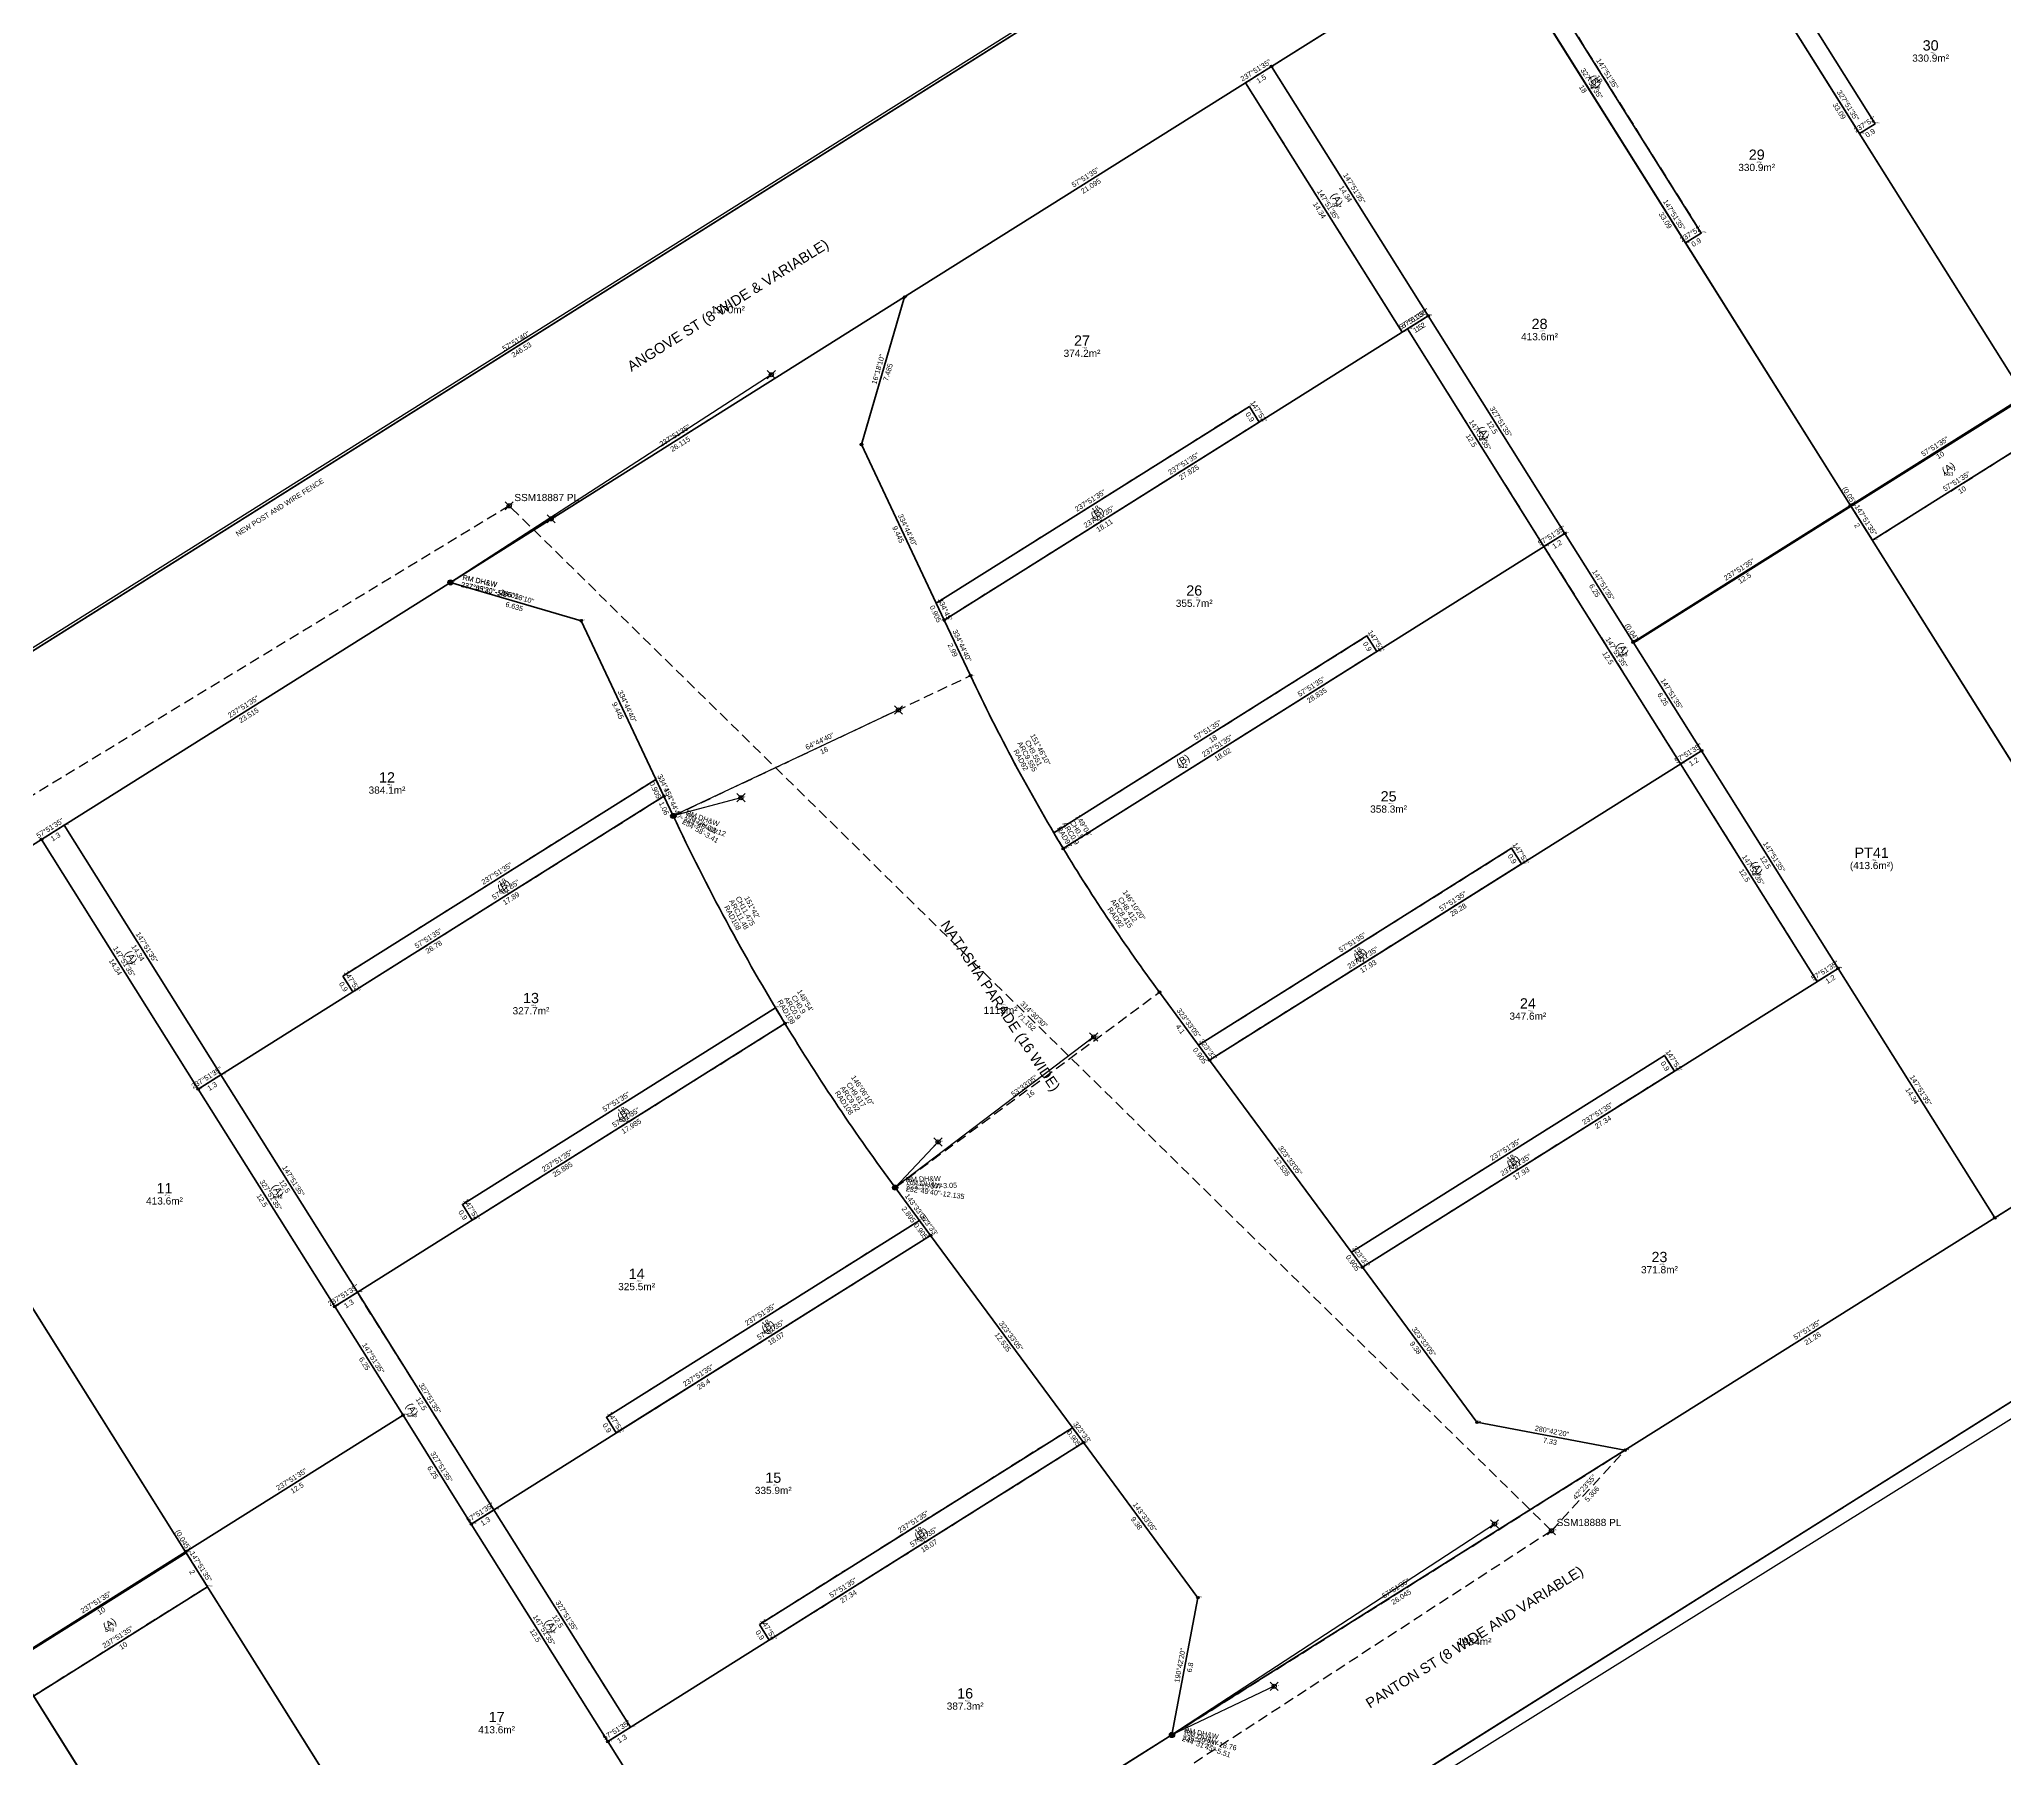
# Model space of a CAD drawing. Extents: x 304674 to 305870, y 6270446 to 6271401.
# Drawn here: x 304976.1 to 305071.8, y 6270882.9 to 6270966.6 of the extents above; entities that cross this region are included whole.
import ezdxf
from ezdxf.enums import TextEntityAlignment as Align

# ---------------------------------------------------------------- set-up
doc = ezdxf.new("R2010")
doc.units = 0
doc.header["$MEASUREMENT"] = 0
doc.header["$PDMODE"] = 35
doc.header["$PDSIZE"] = 0.2
doc.linetypes.add('EASEMENT', pattern=[1.5, 1, -0.5])
doc.linetypes.add('PM_CONNECTION', pattern=[1.5, 1, -0.5])
for name, color, linetype, lineweight in [('Adjoining Boundary', 7, 'Continuous', 25), ('Boundary', 5, 'Continuous', 50), ('Connection', 4, 'EASEMENT', 25), ('Drafting', 7, 'Continuous', 25), ('Easement', 8, 'EASEMENT', 25), ('Occupation Fences', 8, 'FENCE', 25), ('Occupation Walls', 7, 'WALL', 25), ('PM Connection', 193, 'PM_CONNECTION', 25), ('Road', 1, 'Continuous', 50), ('Road Extent', 1, 'EASEMENT', 25)]:
    doc.layers.add(name, color=color, linetype=linetype, lineweight=lineweight)
doc.layers.add('CG Points', color=7, linetype='Continuous', lineweight=25, plot=False)
doc.layers.add('Lot Definitions', color=3, linetype='Continuous', lineweight=70, plot=False)
for name, color, linetype, plot in [('Monument', 6, 'Continuous', False), ('Occupations', 3, 'Continuous', False), ('PM', 7, 'Continuous', False), ('RM Connection', 2, 'Continuous', False)]:
    doc.layers.add(name, color=color, linetype=linetype, plot=plot)
doc.styles.get("Standard").update_dxf_attribs({"font": 'arial.ttf'})
doc.linetypes.add('FENCE', pattern='A,1,-0.25,["/",Standard,S=0.35,R=0,X=-0.15,Y=-0.15],-0.25,1', length=2.5)
doc.linetypes.add('WALL', pattern='A,0.75,["\\\\",Standard,S=0.35,R=180,X=0,Y=0],0.25', length=1)

# ---------------------------------------------------------------- blocks, each defined once
blk = doc.blocks.new('RM')
at = {"true_color": 0xffffff}
h = blk.add_hatch(color=7, dxfattribs=at)
h.dxf.hatch_style = 1
h.paths.add_polyline_path([(-0.5, 0, 1), (0.5, 0, 1)])
for radius in [0.5, 0.25]:
    blk.add_circle((0, 0), radius)
blk = doc.blocks.new('POP')
at = {"true_color": 0xffffff}
h = blk.add_hatch(color=7, dxfattribs=at)
h.dxf.hatch_style = 1
h.paths.add_polyline_path([(-0.25, 0, 1), (0.25, 0, 1)])
blk.add_circle((0, 0), 0.25)
blk = doc.blocks.new('PM')
h = blk.add_hatch(color=256)
h.dxf.hatch_style = 1
h.paths.add_polyline_path([(0.03, 0.03), (-0.03, 0.03), (-0.03, -0.03), (0.03, -0.03)])
h.paths.add_polyline_path([(0.02, 0, -1), (-0.02, 0, -1)], flags=16)
at = {"true_color": 0xffffff}
h = blk.add_hatch(color=7, dxfattribs=at)
h.dxf.hatch_style = 1
h.paths.add_polyline_path([(-0.02, 0.01, 1), (0.02, -0.01, 1)])
for p, q in [((-0.03, 0.03), (0.03, 0.03)), ((-0.03, 0.03), (-0.03, -0.03)), ((0.03, 0.03), (0.03, -0.03)), ((-0.03, -0.03), (0.03, -0.03))]:
    blk.add_line(p, q)
blk.add_circle((0, 0), 0.0197)

msp = doc.modelspace()

# ---------------------------------------------------------------- linework, layer by layer
at = {"layer": 'Adjoining Boundary', "ltscale": 0.5}
for points in [[(304895.034, 6270886.139), (304851.317, 6270955.723), (305060.072, 6271086.88), (305103.785, 6271017.289)], [(304982.47, 6270746.971), (304938.753, 6270816.553), (305147.495, 6270947.7), (305191.207, 6270878.109)]]:
    msp.add_lwpolyline(points, close=True, dxfattribs=at)
at = {"layer": 'Boundary', "ltscale": 0.5}
for p, q in [((305072.717, 6270949.246), (305055.113, 6270977.265)), ((305046.646, 6270971.945), (305064.25, 6270943.926)), ((305056.222, 6270956.704), (305046.646, 6270971.945)), ((305036.062, 6270965.295), (305043.69, 6270953.153)), ((305043.69, 6270953.153), (305020.128, 6270938.349)), ((305050.34, 6270942.569), (305043.69, 6270953.153)), ((305064.25, 6270943.926), (305072.717, 6270949.246)), ((305064.25, 6270943.926), (305053.665, 6270937.276)), ((305081.853, 6270915.907), (305064.25, 6270943.926)), ((305025.922, 6270927.228), (305050.34, 6270942.569)), ((305050.34, 6270942.569), (305053.665, 6270937.276)), ((305053.665, 6270937.276), (305056.99, 6270931.984)), ((305033.043, 6270916.939), (305056.99, 6270931.984)), ((305056.99, 6270931.984), (305063.64, 6270921.4)), ((304983.804, 6270915.528), (305006.481, 6270929.775)), ((304976.175, 6270927.67), (304983.804, 6270915.528)), ((304965.59, 6270921.02), (304983.194, 6270893.001)), ((305063.64, 6270921.4), (305040.49, 6270906.856)), ((305063.64, 6270921.4), (305071.269, 6270909.257)), ((305012.373, 6270918.715), (304990.453, 6270904.943)), ((304990.453, 6270904.943), (304983.804, 6270915.528)), ((305019.457, 6270908.403), (304997.103, 6270894.359)), ((304990.453, 6270904.943), (304993.778, 6270899.651)), ((304993.778, 6270899.651), (304983.194, 6270893.001)), ((304997.103, 6270894.359), (304993.778, 6270899.651)), ((305003.753, 6270883.775), (305026.904, 6270898.32)), ((304997.103, 6270894.359), (305003.753, 6270883.775)), ((304983.194, 6270893.001), (304974.726, 6270887.681)), ((305000.798, 6270864.982), (304983.194, 6270893.001)), ((304974.726, 6270887.681), (304992.33, 6270859.662)), ((305011.382, 6270871.632), (305003.753, 6270883.775))]:
    msp.add_line(p, q, dxfattribs=at)
at = {"layer": 'Connection', "ltscale": 0.5}
for p, q in [((305006.933, 6270928.817), (305021.404, 6270935.644)), ((305017.736, 6270910.733), (305030.606, 6270920.238))]:
    msp.add_line(p, q, dxfattribs=at)
at = {"layer": 'Easement', "ltscale": 0.5}
for p, q in [((305064.689, 6270962.024), (305055.113, 6270977.265)), ((305065.451, 6270962.502), (305055.876, 6270977.744)), ((305047.408, 6270972.424), (305056.984, 6270957.183)), ((305036.062, 6270965.295), (305034.791, 6270964.497)), ((305034.791, 6270964.497), (305042.42, 6270952.355)), ((305065.451, 6270962.502), (305064.689, 6270962.024)), ((305056.984, 6270957.183), (305056.222, 6270956.704)), ((305042.42, 6270952.355), (305043.69, 6270953.153)), ((305042.674, 6270952.515), (305043.69, 6270953.153)), ((305042.674, 6270952.515), (305049.324, 6270941.93)), ((305034.982, 6270948.745), (305019.741, 6270939.169)), ((305034.982, 6270948.745), (305035.461, 6270947.983)), ((305035.461, 6270947.983), (305020.128, 6270938.349)), ((305039.962, 6270880.14), (305147.495, 6270947.7)), ((305065.314, 6270942.233), (305073.781, 6270947.553)), ((305064.25, 6270943.926), (305065.314, 6270942.233)), ((305049.324, 6270941.93), (305050.34, 6270942.569)), ((305049.324, 6270941.93), (305055.974, 6270931.346)), ((305020.128, 6270938.349), (305019.741, 6270939.169)), ((305025.46, 6270928), (305040.701, 6270937.576)), ((305040.701, 6270937.576), (305041.18, 6270936.814)), ((305041.18, 6270936.814), (305025.922, 6270927.228)), ((305055.974, 6270931.346), (305056.99, 6270931.984)), ((305055.974, 6270931.346), (305062.624, 6270920.761)), ((305006.094, 6270930.595), (304990.853, 6270921.02)), ((305006.481, 6270929.775), (305006.094, 6270930.595)), ((304991.332, 6270920.257), (305006.481, 6270929.775)), ((304976.175, 6270927.67), (304977.276, 6270928.362)), ((304977.276, 6270928.362), (304984.904, 6270916.219)), ((305032.507, 6270917.665), (305047.748, 6270927.241)), ((305048.227, 6270926.479), (305033.043, 6270916.939)), ((305047.748, 6270927.241), (305048.227, 6270926.479)), ((304990.853, 6270921.02), (304991.332, 6270920.257)), ((305062.624, 6270920.761), (305063.64, 6270921.4)), ((304996.666, 6270909.91), (305011.908, 6270919.485)), ((304997.145, 6270909.148), (305012.373, 6270918.715)), ((305033.043, 6270916.939), (305032.507, 6270917.665)), ((305055.196, 6270917.157), (305039.954, 6270907.582)), ((305055.196, 6270917.157), (305055.674, 6270916.395)), ((304984.904, 6270916.219), (304983.804, 6270915.528)), ((304984.904, 6270916.219), (304991.554, 6270905.635)), ((305055.674, 6270916.395), (305040.49, 6270906.856)), ((304996.666, 6270909.91), (304997.145, 6270909.148)), ((305018.92, 6270909.129), (305003.679, 6270899.553)), ((305019.457, 6270908.403), (305018.92, 6270909.129)), ((305004.158, 6270898.791), (305019.457, 6270908.403)), ((305040.49, 6270906.856), (305039.954, 6270907.582)), ((304991.554, 6270905.635), (304990.453, 6270904.943)), ((304998.204, 6270895.051), (304991.554, 6270905.635)), ((305003.679, 6270899.553), (305004.158, 6270898.791)), ((305026.368, 6270899.046), (305011.126, 6270889.47)), ((305026.904, 6270898.32), (305026.368, 6270899.046)), ((305011.605, 6270888.708), (305026.904, 6270898.32)), ((304997.103, 6270894.359), (304998.204, 6270895.051)), ((305004.854, 6270884.466), (304998.204, 6270895.051)), ((304983.194, 6270893.001), (304984.258, 6270891.308)), ((304984.258, 6270891.308), (304975.79, 6270885.988)), ((305011.126, 6270889.47), (305011.605, 6270888.708)), ((305003.753, 6270883.775), (305004.854, 6270884.466))]:
    msp.add_line(p, q, dxfattribs=at)
for radius, start, end in [(92, 210.64626, 211.20689), (108, 210.86758, 211.34513)]:
    msp.add_arc((305104.61, 6270974.895), radius, start, end, dxfattribs=at)
at = {"layer": 'Lot Definitions', "ltscale": 0.5}
for points in [[(305097.282, 6271004.134, -0.021152), (305090.441, 6270999.461), (305088.983, 6270998.545), (305080.516, 6270993.225), (305072.048, 6270987.905), (305063.581, 6270982.585), (305055.113, 6270977.265), (305046.646, 6270971.945), (305036.062, 6270965.295), (305018.199, 6270954.073), (304996.085, 6270940.179), (304976.175, 6270927.67), (304965.59, 6270921.02), (304957.123, 6270915.7), (304948.655, 6270910.38), (304940.188, 6270905.06), (304931.72, 6270899.741), (304921.136, 6270893.091), (304903.524, 6270882.025), (304901.95, 6270875.132), (304895.034, 6270886.139), (305103.785, 6271017.289), (305106.975, 6271012.209), (305105.483, 6271010.858, -0.024563)], [(305147.495, 6270947.7), (304938.753, 6270816.553), (304931.837, 6270827.561), (304938.731, 6270825.987), (304956.343, 6270837.053), (304966.928, 6270843.703), (304975.395, 6270849.023), (304983.863, 6270854.342), (304992.33, 6270859.662), (305000.798, 6270864.982), (305011.382, 6270871.632), (305031.214, 6270884.092), (305053.268, 6270897.948), (305071.269, 6270909.257), (305081.853, 6270915.907), (305090.321, 6270921.227), (305098.788, 6270926.547), (305107.256, 6270931.867), (305115.723, 6270937.187), (305124.191, 6270942.507), (305132.658, 6270947.827), (305138.093, 6270951.241, -0.014078), (305143.331, 6270954.33)], [(305020.128, 6270938.349), (305043.69, 6270953.153), (305050.34, 6270942.569), (305025.922, 6270927.228, -0.025975), (305021.404, 6270935.644)], [(304997.145, 6270909.148), (304996.666, 6270909.91), (305011.908, 6270919.485, 0.002084), (305012.373, 6270918.715)]]:
    msp.add_lwpolyline(points, format="xyb", close=True, dxfattribs=at)
for points in [[(305072.717, 6270949.246), (305055.113, 6270977.265), (305063.581, 6270982.585), (305081.185, 6270954.566)], [(305064.25, 6270943.926), (305046.646, 6270971.945), (305055.113, 6270977.265), (305072.717, 6270949.246)], [(305065.451, 6270962.502), (305064.689, 6270962.024), (305055.113, 6270977.265), (305055.876, 6270977.744)], [(305050.34, 6270942.569), (305043.69, 6270953.153), (305036.062, 6270965.295), (305046.646, 6270971.945), (305064.25, 6270943.926), (305053.665, 6270937.276)], [(305043.69, 6270953.153), (305020.128, 6270938.349), (305016.098, 6270946.891), (305018.199, 6270954.073), (305036.062, 6270965.295)], [(305034.791, 6270964.497), (305036.062, 6270965.295), (305043.69, 6270953.153), (305042.42, 6270952.355)], [(305042.674, 6270952.515), (305043.69, 6270953.153), (305050.34, 6270942.569), (305049.324, 6270941.93)], [(305034.982, 6270948.745), (305035.461, 6270947.983), (305020.128, 6270938.349), (305019.741, 6270939.169)], [(305072.717, 6270949.246), (305073.781, 6270947.553), (305065.314, 6270942.233), (305064.25, 6270943.926)], [(305081.853, 6270915.907), (305064.25, 6270943.926), (305072.717, 6270949.246), (305090.321, 6270921.227)], [(305039.962, 6270880.14), (305147.495, 6270947.7), (305163.986, 6270921.451), (305056.453, 6270853.891)], [(305039.962, 6270880.14), (305147.495, 6270947.7), (305163.986, 6270921.451), (305056.453, 6270853.891)], [(305063.64, 6270921.4), (305056.99, 6270931.984), (305053.665, 6270937.276), (305064.25, 6270943.926), (305081.853, 6270915.907), (305071.269, 6270909.257)], [(305049.324, 6270941.93), (305050.34, 6270942.569), (305053.665, 6270937.276), (305056.99, 6270931.984), (305055.974, 6270931.346)], [(305006.481, 6270929.775), (304983.804, 6270915.528), (304976.175, 6270927.67), (304996.085, 6270940.179), (305002.452, 6270938.317)], [(305063.64, 6270921.4), (305040.49, 6270906.856), (305033.043, 6270916.939), (305056.99, 6270931.984)], [(305055.974, 6270931.346), (305056.99, 6270931.984), (305063.64, 6270921.4), (305062.624, 6270920.761)], [(304990.853, 6270921.02), (305006.094, 6270930.595), (305006.481, 6270929.775), (304991.332, 6270920.257)], [(304984.904, 6270916.219), (304983.804, 6270915.528), (304976.175, 6270927.67), (304977.276, 6270928.362)], [(304983.194, 6270893.001), (304965.59, 6270921.02), (304976.175, 6270927.67), (304983.804, 6270915.528), (304990.453, 6270904.943), (304993.778, 6270899.651)], [(305033.043, 6270916.939), (305032.507, 6270917.665), (305047.748, 6270927.241), (305048.227, 6270926.479)], [(304965.59, 6270921.02), (304983.194, 6270893.001), (304974.726, 6270887.681), (304957.123, 6270915.7)], [(305071.269, 6270909.257), (305053.268, 6270897.948), (305046.063, 6270899.31), (305040.49, 6270906.856), (305063.64, 6270921.4)], [(305055.196, 6270917.157), (305055.674, 6270916.395), (305040.49, 6270906.856), (305039.954, 6270907.582)], [(304991.554, 6270905.635), (304990.453, 6270904.943), (304983.804, 6270915.528), (304984.904, 6270916.219)], [(305018.92, 6270909.129), (305019.457, 6270908.403), (305004.158, 6270898.791), (305003.679, 6270899.553)], [(304997.103, 6270894.359), (305019.457, 6270908.403), (305026.904, 6270898.32), (305003.753, 6270883.775)], [(304993.778, 6270899.651), (304990.453, 6270904.943), (304991.554, 6270905.635), (304998.204, 6270895.051), (304997.103, 6270894.359)], [(305000.798, 6270864.982), (304983.194, 6270893.001), (304993.778, 6270899.651), (304997.103, 6270894.359), (305003.753, 6270883.775), (305011.382, 6270871.632)], [(305011.126, 6270889.47), (305026.368, 6270899.046), (305026.904, 6270898.32), (305011.605, 6270888.708)], [(305003.753, 6270883.775), (305026.904, 6270898.32), (305032.477, 6270890.774), (305031.214, 6270884.092), (305011.382, 6270871.632)], [(304997.103, 6270894.359), (304998.204, 6270895.051), (305004.854, 6270884.466), (305003.753, 6270883.775)], [(304983.194, 6270893.001), (304984.258, 6270891.308), (304975.79, 6270885.988), (304974.726, 6270887.681)], [(304983.194, 6270893.001), (305000.798, 6270864.982), (304992.33, 6270859.662), (304974.726, 6270887.681)], [(304974.726, 6270887.681), (304992.33, 6270859.662), (304983.863, 6270854.342), (304966.259, 6270882.361)]]:
    msp.add_lwpolyline(points, close=True, dxfattribs=at)
msp.add_lwpolyline([(305046.646, 6270971.945), (305047.408, 6270972.424), (305056.984, 6270957.183), (305056.222, 6270956.704)], dxfattribs=at)
for points in [[(305012.373, 6270918.715, -0.026578), (305006.933, 6270928.817), (305006.481, 6270929.775), (305002.452, 6270938.317), (304996.085, 6270940.179), (305018.199, 6270954.073), (305016.098, 6270946.891), (305020.128, 6270938.349), (305021.404, 6270935.644, 0.025975), (305025.922, 6270927.228, 0.022875), (305030.606, 6270920.238), (305033.043, 6270916.939), (305040.49, 6270906.856), (305046.063, 6270899.31), (305053.268, 6270897.948), (305031.214, 6270884.092), (305032.477, 6270890.774), (305026.904, 6270898.32), (305019.457, 6270908.403), (305017.736, 6270910.733, -0.022272), (305012.373, 6270918.715)], [(305030.606, 6270920.238, -0.022875), (305025.922, 6270927.228), (305050.34, 6270942.569), (305053.665, 6270937.276), (305056.99, 6270931.984), (305033.043, 6270916.939), (305030.606, 6270920.238)], [(305025.922, 6270927.228, -0.002446), (305025.46, 6270928), (305040.701, 6270937.576), (305041.18, 6270936.814), (305025.922, 6270927.228)], [(305012.373, 6270918.715), (304990.453, 6270904.943), (304983.804, 6270915.528), (305006.481, 6270929.775), (305006.933, 6270928.817, 0.026578), (305012.373, 6270918.715)], [(305017.736, 6270910.733), (305019.457, 6270908.403), (304997.103, 6270894.359), (304993.778, 6270899.651), (304990.453, 6270904.943), (305012.373, 6270918.715, 0.022272), (305017.736, 6270910.733)]]:
    msp.add_lwpolyline(points, format="xyb", dxfattribs=at)
at = {"layer": 'Monument', "ltscale": 0.5}
for p in [(305011.704, 6270950.287), (305000.989, 6270943.276), (305017.898, 6270933.977), (305010.228, 6270929.702), (305027.405, 6270918.064), (305019.826, 6270912.954), (305046.914, 6270894.357), (305036.188, 6270886.462)]:
    msp.add_point(p, dxfattribs=at)
at = {"layer": 'Occupation Fences', "ltscale": 0.5}
for points in [[(304894.949, 6270886.275), (305079.942, 6271002.463), (305086.42, 6271007.494)], [(305148.792, 6270928.94), (305124.631, 6270932.214), (304938.811, 6270816.46)]]:
    msp.add_lwpolyline(points, dxfattribs=at)
at = {"layer": 'Occupation Walls', "ltscale": 0.5}
for points in [[(305053.686, 6270937.243), (305064.276, 6270943.884), (305072.744, 6270949.204), (305081.206, 6270954.532), (305089.676, 6270959.848), (305098.143, 6270965.168), (305106.603, 6270970.5), (305125.643, 6270982.451), (305143.297, 6270954.309), (305143.402, 6270954.143)], [(304956.369, 6270837.069), (304948.757, 6270849.222), (304942.103, 6270859.803), (304938.804, 6270865.053), (304949.348, 6270871.683), (304957.813, 6270877.008), (304966.286, 6270882.319), (304974.756, 6270887.635), (304983.218, 6270892.963)]]:
    msp.add_lwpolyline(points, dxfattribs=at)
at = {"layer": 'Occupations', "ltscale": 0.5}
for p, q in [((305064.276, 6270943.884), (305064.25, 6270943.926)), ((305053.686, 6270937.243), (305053.665, 6270937.276)), ((304983.218, 6270892.963), (304983.194, 6270893.001))]:
    msp.add_line(p, q, dxfattribs=at)
at = {"layer": 'PM', "ltscale": 0.5}
for p in [(304998.948, 6270943.908), (305049.69, 6270894.03)]:
    msp.add_point(p, dxfattribs=at)
at = {"layer": 'PM Connection', "ltscale": 0.5}
for p, q in [((304998.948, 6270943.908), (304900.666, 6270884.261)), ((305049.69, 6270894.03), (304998.948, 6270943.908)), ((305049.69, 6270894.03), (305053.268, 6270897.948)), ((305049.69, 6270894.03), (304940.184, 6270822.918))]:
    msp.add_line(p, q, dxfattribs=at)
at = {"layer": 'RM Connection', "ltscale": 0.5}
for p, q in [((305011.704, 6270950.287), (304996.085, 6270940.179)), ((305000.989, 6270943.276), (304996.085, 6270940.179)), ((305017.898, 6270933.977), (305006.933, 6270928.817)), ((305010.228, 6270929.702), (305006.933, 6270928.817)), ((305027.405, 6270918.064), (305017.736, 6270910.733)), ((305019.826, 6270912.954), (305017.736, 6270910.733)), ((305046.914, 6270894.357), (305031.214, 6270884.092)), ((305036.188, 6270886.462), (305031.214, 6270884.092))]:
    msp.add_line(p, q, dxfattribs=at)
at = {"layer": 'Road', "ltscale": 0.5}
for p, q in [((304895.034, 6270886.139), (305103.785, 6271017.289)), ((305036.062, 6270965.295), (305046.646, 6270971.945)), ((305018.199, 6270954.073), (305036.062, 6270965.295)), ((305016.098, 6270946.891), (305018.199, 6270954.073)), ((305147.495, 6270947.7), (304938.753, 6270816.553)), ((305020.128, 6270938.349), (305016.098, 6270946.891)), ((304996.085, 6270940.179), (304976.175, 6270927.67)), ((305002.452, 6270938.317), (304996.085, 6270940.179)), ((305006.481, 6270929.775), (305002.452, 6270938.317)), ((305021.404, 6270935.644), (305020.128, 6270938.349)), ((305006.481, 6270929.775), (305006.933, 6270928.817)), ((304976.175, 6270927.67), (304965.59, 6270921.02)), ((305033.043, 6270916.939), (305030.606, 6270920.238)), ((305040.49, 6270906.856), (305033.043, 6270916.939)), ((305071.269, 6270909.257), (305081.853, 6270915.907)), ((305017.736, 6270910.733), (305019.457, 6270908.403)), ((305053.268, 6270897.948), (305071.269, 6270909.257)), ((305026.904, 6270898.32), (305019.457, 6270908.403)), ((305046.063, 6270899.31), (305040.49, 6270906.856)), ((305053.268, 6270897.948), (305046.063, 6270899.31)), ((305026.904, 6270898.32), (305032.477, 6270890.774)), ((305032.477, 6270890.774), (305031.214, 6270884.092)), ((305011.382, 6270871.632), (305031.214, 6270884.092))]:
    msp.add_line(p, q, dxfattribs=at)
for radius, start, end in [(92, 205.25527, 211.20689), (108, 205.25528, 211.34515), (92, 211.20689, 216.44861), (108, 211.34515, 216.44861)]:
    msp.add_arc((305104.61, 6270974.895), radius, start, end, dxfattribs=at)
at = {"layer": 'Road Extent', "ltscale": 0.5}
for p, q in [((305018.199, 6270954.073), (304996.085, 6270940.179)), ((305031.214, 6270884.092), (305053.268, 6270897.948))]:
    msp.add_line(p, q, dxfattribs=at)

# ---------------------------------------------------------------- block references
at = {"layer": 'Drafting', "ltscale": 0.5, "xscale": 0.25, "yscale": 0.25, "zscale": 0.25}
for name, p in [('POP', (305036.062, 6270965.295)), ('POP', (305018.199, 6270954.073)), ('POP', (305043.69, 6270953.153)), ('POP', (305016.098, 6270946.891)), ('PM', (304998.948, 6270943.908)), ('POP', (305064.25, 6270943.926)), ('POP', (305050.34, 6270942.569)), ('RM', (304996.085, 6270940.179)), ('RM', (304996.085, 6270940.179)), ('POP', (304996.085, 6270940.179)), ('POP', (305002.452, 6270938.317)), ('POP', (305020.128, 6270938.349)), ('POP', (305053.665, 6270937.276)), ('POP', (305021.404, 6270935.644)), ('POP', (305056.99, 6270931.984)), ('POP', (305006.481, 6270929.775)), ('RM', (305006.933, 6270928.817)), ('RM', (305006.933, 6270928.817)), ('POP', (305006.933, 6270928.817)), ('POP', (304976.175, 6270927.67)), ('POP', (305025.922, 6270927.228)), ('POP', (305063.64, 6270921.4)), ('POP', (305030.606, 6270920.238)), ('POP', (305012.373, 6270918.715)), ('POP', (305033.043, 6270916.939)), ('POP', (304983.804, 6270915.528)), ('RM', (305017.736, 6270910.733)), ('RM', (305017.736, 6270910.733)), ('POP', (305017.736, 6270910.733)), ('POP', (305071.269, 6270909.257)), ('POP', (305019.457, 6270908.403)), ('POP', (305040.49, 6270906.856)), ('POP', (304990.453, 6270904.943)), ('POP', (304993.778, 6270899.651)), ('POP', (305046.063, 6270899.31)), ('POP', (305026.904, 6270898.32)), ('POP', (305053.268, 6270897.948)), ('POP', (304997.103, 6270894.359)), ('PM', (305049.69, 6270894.03)), ('POP', (304983.194, 6270893.001)), ('POP', (305032.477, 6270890.774)), ('POP', (305003.753, 6270883.775)), ('RM', (305031.214, 6270884.092)), ('RM', (305031.214, 6270884.092)), ('POP', (305031.214, 6270884.092))]:
    msp.add_blockref(name, p, dxfattribs=at)

# ---------------------------------------------------------------- texts
at = {"layer": 'CG Points', "ltscale": 0.5}
for s, p in [('442sp', (305068.149, 6270965.916, 305068.149)), ('6bp', (305036.062, 6270965.295, 305036.062)), ('483sp', (305051.815, 6270964.564, 305051.815)), ('302bp', (305034.791, 6270964.497, 305034.791)), ('218bp', (305064.689, 6270962.024, 305064.689)), ('228bp', (305065.451, 6270962.502, 305065.451)), ('443sp', (305059.682, 6270960.596, 305059.682)), ('521sp', (305039.241, 6270958.825, 305039.241)), ('227bp', (305056.984, 6270957.183, 305056.984)), ('75bp', (305056.222, 6270956.704, 305056.222)), ('5bp', (305018.199, 6270954.073, 305018.199)), ('426sp', (305009.595, 6270953.672, 305009.595)), ('79bp', (305043.69, 6270953.153, 305043.69)), ('303bp', (305042.42, 6270952.355, 305042.42)), ('304bp', (305042.674, 6270952.515, 305042.674)), ('444sp', (305049.109, 6270952.361, 305049.109)), ('445sp', (305026.835, 6270951.552, 305026.835)), ('373rp', (305011.704, 6270950.287, 305011.704)), ('214bp', (305034.982, 6270948.745, 305034.982)), ('215bp', (305035.461, 6270947.983, 305035.461)), ('520sp', (305046.38, 6270947.462, 305046.38)), ('4bp', (305016.098, 6270946.891, 305016.098)), ('528sp', (305069.015, 6270945.74, 305069.015)), ('358ce', (304998.948, 6270943.908, 304998.948)), ('482sp', (305027.578, 6270943.561, 305027.578)), ('98bp', (305064.25, 6270943.926, 305064.25)), ('396sp', (305064.276, 6270943.884, 305064.276)), ('370rp', (305000.989, 6270943.276, 305000.989)), ('76bp', (305050.34, 6270942.569, 305050.34)), ('305bp', (305049.324, 6270941.93, 305049.324)), ('322bp', (305065.314, 6270942.233, 305065.314)), ('51bp', (304996.085, 6270940.179, 304996.085)), ('213bp', (305019.741, 6270939.169, 305019.741)), ('446sp', (305032.297, 6270939.388, 305032.297)), ('64bp', (305002.452, 6270938.317, 305002.452)), ('3bp', (305020.128, 6270938.349, 305020.128)), ('212bp', (305040.701, 6270937.576, 305040.701)), ('210bp', (305041.18, 6270936.814, 305041.18)), ('519sp', (305053.157, 6270936.957, 305053.157)), ('99bp', (305053.665, 6270937.276, 305053.665)), ('395sp', (305053.686, 6270937.243, 305053.686)), ('63bp', (305021.404, 6270935.644, 305021.404)), ('368rp', (305017.898, 6270933.977, 305017.898)), ('77bp', (305056.99, 6270931.984, 305056.99)), ('481sp', (305031.745, 6270931.523, 305031.745)), ('306bp', (305055.974, 6270931.346, 305055.974)), ('460sp', (304992.999, 6270930.294, 304992.999)), ('245bp', (305006.094, 6270930.595, 305006.094)), ('42bp', (305006.481, 6270929.775, 305006.481)), ('367rp', (305010.228, 6270929.702, 305010.228)), ('447sp', (305041.761, 6270929.372, 305041.761)), ('290bp', (304977.276, 6270928.362, 304977.276)), ('43bp', (305006.933, 6270928.817, 305006.933)), ('52bp', (304976.175, 6270927.67, 304976.175)), ('211bp', (305025.46, 6270928, 305025.46)), ('71bp', (305025.922, 6270927.228, 305025.922)), ('208bp', (305047.748, 6270927.241, 305047.748)), ('209bp', (305048.227, 6270926.479, 305048.227)), ('518sp', (305059.68, 6270926.293, 305059.68)), ('429sp', (305065.278, 6270926.625, 305065.278)), ('493sp', (304998.69, 6270925.412, 304998.69)), ('512sp', (304980.54, 6270921.945, 304980.54)), ('480sp', (305040.381, 6270922.081, 305040.381)), ('246bp', (304990.853, 6270921.02, 304990.853)), ('307bp', (305062.624, 6270920.761, 305062.624)), ('78bp', (305063.64, 6270921.4, 305063.64)), ('247bp', (304991.332, 6270920.257, 304991.332)), ('459sp', (305000.009, 6270919.556, 305000.009)), ('428sp', (305022.867, 6270919.58, 305022.867)), ('46bp', (305030.606, 6270920.238, 305030.606)), ('244bp', (305011.908, 6270919.485, 305011.908)), ('69bp', (305012.373, 6270918.715, 305012.373)), ('448sp', (305048.541, 6270919.295, 305048.541)), ('366rp', (305027.405, 6270918.064, 305027.405)), ('207bp', (305032.507, 6270917.665, 305032.507)), ('2bp', (305033.043, 6270916.939, 305033.043)), ('205bp', (305055.196, 6270917.157, 305055.196)), ('291bp', (304984.904, 6270916.219, 304984.904)), ('206bp', (305055.674, 6270916.395, 305055.674)), ('93bp', (304983.804, 6270915.528, 304983.804)), ('492sp', (305004.523, 6270914.314, 305004.523)), ('365rp', (305019.826, 6270912.954, 305019.826)), ('479sp', (305047.829, 6270911.997, 305047.829)), ('461sp', (304982.166, 6270910.302, 304982.166)), ('511sp', (304987.679, 6270910.581, 304987.679)), ('60bp', (305017.736, 6270910.733, 305017.736)), ('243bp', (304996.666, 6270909.91, 304996.666)), ('242bp', (304997.145, 6270909.148, 304997.145)), ('241bp', (305018.92, 6270909.129, 305018.92)), ('29bp', (305071.269, 6270909.257, 305071.269)), ('61bp', (305019.457, 6270908.403, 305019.457)), ('204bp', (305039.954, 6270907.582, 305039.954)), ('1bp', (305040.49, 6270906.856, 305040.49)), ('449sp', (305054.946, 6270906.954, 305054.946)), ('292bp', (304991.554, 6270905.635, 304991.554)), ('458sp', (305005.15, 6270906.134, 305005.15)), ('92bp', (304990.453, 6270904.943, 304990.453)), ('491sp', (305011.553, 6270903.969, 305011.553)), ('102bp', (304993.778, 6270899.651, 304993.778)), ('510sp', (304994.219, 6270899.928, 304994.219)), ('239bp', (305003.679, 6270899.553, 305003.679)), ('240bp', (305004.158, 6270898.791, 305004.158)), ('237bp', (305026.368, 6270899.046, 305026.368)), ('62bp', (305046.063, 6270899.31, 305046.063)), ('44bp', (305026.904, 6270898.32, 305026.904)), ('28bp', (305053.268, 6270897.948, 305053.268)), ('457sp', (305011.804, 6270896.214, 305011.804)), ('293bp', (304998.204, 6270895.051, 304998.204)), ('103bp', (304997.103, 6270894.359, 304997.103)), ('490sp', (305019.001, 6270893.886, 305019.001)), ('394rp', (305046.914, 6270894.357, 305046.914)), ('359ce', (305049.69, 6270894.03, 305049.69)), ('90bp', (304983.194, 6270893.001, 304983.194)), ('413sp', (304983.218, 6270892.963, 304983.218)), ('299bp', (304984.258, 6270891.308, 304984.258)), ('45bp', (305032.477, 6270890.774, 305032.477)), ('513sp', (304979.492, 6270889.495, 304979.492)), ('509sp', (305000.979, 6270889.413, 305000.979)), ('238bp', (305011.126, 6270889.47, 305011.126)), ('236bp', (305011.605, 6270888.708, 305011.605)), ('427sp', (305045.941, 6270888.86, 305045.941)), ('393rp', (305036.188, 6270886.462, 305036.188)), ('456sp', (305021.146, 6270885.718, 305021.146)), ('455sp', (304998.335, 6270884.567, 304998.335)), ('294bp', (305004.854, 6270884.466, 305004.854)), ('94bp', (305003.753, 6270883.775, 305003.753)), ('27bp', (305031.214, 6270884.092, 305031.214))]:
    msp.add_text(s, height=0.0625, dxfattribs=at).set_placement(p, align=Align.BOTTOM_LEFT)
at = {"layer": 'Drafting', "lineweight": 50, "ltscale": 0.5}
for s, p in [('30', (305068.149, 6270965.916)), ('29', (305059.682, 6270960.596)), ('27', (305026.835, 6270951.552)), ('28', (305049.109, 6270952.361)), ('26', (305032.297, 6270939.388)), ('12', (304992.999, 6270930.294)), ('25', (305041.761, 6270929.372)), ('PT41', (305065.278, 6270926.625)), ('13', (305000.009, 6270919.556)), ('24', (305048.541, 6270919.295)), ('11', (304982.166, 6270910.302)), ('23', (305054.946, 6270906.954)), ('14', (305005.15, 6270906.134)), ('15', (305011.804, 6270896.214)), ('16', (305021.146, 6270885.718)), ('17', (304998.335, 6270884.567))]:
    msp.add_text(s, height=0.5, dxfattribs=at).set_placement(p, align=Align.BOTTOM_CENTER)
at = {"layer": 'Drafting', "ltscale": 0.5}
for s, rotation, p in [('237°51\'35"', 32.14, (305035.294, 6270965.108)), ('147°51\'35"', 302.14, (305052.408, 6270964.936)), ('1.5', 32.14, (305035.56, 6270964.685)), ('327°51\'35"', 302.14, (305051.646, 6270964.458)), ('18', 302.14, (305051.984, 6270964.67)), ('18', 302.14, (305051.222, 6270964.192)), ('327°51\'35"', 302.14, (305064.127, 6270963.389)), ('33.09', 302.14, (305063.704, 6270963.123)), ("237°52'", 32.14, (305064.937, 6270962.475)), ('0.9', 32.14, (305065.203, 6270962.051)), ('57°51\'35"', 32.14, (305026.997, 6270959.896)), ('21.095', 32.14, (305027.263, 6270959.472)), ('147°51\'35"', 302.14, (305040.088, 6270959.357)), ('147°51\'35"', 302.14, (305038.818, 6270958.559)), ('14.34', 302.14, (305039.664, 6270959.091)), ('14.34', 302.14, (305038.394, 6270958.293)), ('33.09', 302.14, (305055.236, 6270957.803)), ('147°51\'35"', 302.14, (305055.659, 6270958.069)), ("237°52'", 32.14, (305056.47, 6270957.155)), ('0.9', 32.14, (305056.736, 6270956.731)), ('57°51\'35"', 32.14, (305042.922, 6270952.966)), ('57°51\'35"', 32.14, (305043.049, 6270953.045)), ('57°51\'40"', 32.13944, (304999.276, 6270951.926)), ('1.5', 32.14, (305043.188, 6270952.542)), ('1.2', 32.14, (305043.315, 6270952.622)), ('246.53', 32.13944, (304999.542, 6270951.503)), ('16°18\'10"', 73.69778, (305016.908, 6270950.552)), ('7.485', 73.69778, (305017.388, 6270950.411)), ('0.9', 302.14, (305035.01, 6270948.231)), ("147°52'", 302.14, (305035.433, 6270948.497)), ('327°51\'35"', 302.14, (305047.227, 6270947.994)), ('237°51\'35"', 32.14, (305007.009, 6270947.337)), ('12.5', 302.14, (305045.787, 6270947.089)), ('147°51\'35"', 302.14, (305046.211, 6270947.355)), ('12.5', 302.14, (305046.804, 6270947.728)), ('26.115', 32.14, (305007.275, 6270946.914)), ('237°51\'35"', 32.14, (305031.776, 6270945.963)), ('57°51\'35"', 32.14, (305068.35, 6270946.798)), ('10', 32.14, (305068.616, 6270946.375)), ('27.825', 32.14, (305032.042, 6270945.539)), ('57°51\'35"', 32.14, (305069.414, 6270945.104)), ('NEW POST AND WIRE FENCE', 32.13167, (304987.778, 6270943.84)), ('237°51\'35"', 32.14, (305027.229, 6270944.169)), ('10', 32.14, (305069.68, 6270944.681)), ('237°51\'35"', 32.14, (305027.661, 6270943.378)), ('18', 32.14, (305027.495, 6270943.745)), ('147°51\'35"', 302.14, (305064.993, 6270943.213)), ('9.445', 295.25528, (305017.887, 6270942.513)), ('334°44\'40"', 295.25528, (305018.339, 6270942.727)), ('18.11', 32.14, (305027.927, 6270942.954)), ('57°51\'35"', 32.14, (305049.699, 6270942.461)), ('2', 302.14, (305064.57, 6270942.947)), ('1.2', 32.14, (305049.965, 6270942.038)), ('147°51\'35"', 302.14, (305052.214, 6270940.056)), ('237°51\'35"', 32.14, (305058.824, 6270940.813)), ('286°18\'10"', 343.69778, (304999.338, 6270939.488)), ('6.25', 302.14, (305051.791, 6270939.79)), ('12.5', 32.14, (305059.09, 6270940.39)), ('6.635', 343.69778, (304999.198, 6270939.008)), ('0.905', 295.25528, (305019.708, 6270938.652)), ("334°45'", 295.25528, (305020.16, 6270938.866)), ('334°44\'40"', 295.25528, (305020.992, 6270937.103)), ("147°52'", 302.14, (305041.152, 6270937.328)), ('2.99', 295.25528, (305020.54, 6270936.89)), ('0.9', 302.14, (305040.729, 6270937.062)), ('147°51\'35"', 302.14, (305052.861, 6270936.771)), ('12.5', 302.14, (305052.437, 6270936.505)), ('334°44\'40"', 295.25528, (305004.693, 6270934.153)), ('57°51\'35"', 32.14, (305037.998, 6270935.11)), ('28.835', 32.14, (305038.264, 6270934.686)), ('147°51\'35"', 302.14, (305055.539, 6270934.763)), ('237°51\'35"', 32.14, (304985.997, 6270934.136)), ('23.515', 32.14, (304986.263, 6270933.713)), ('9.445', 295.25528, (305004.24, 6270933.94)), ('6.25', 302.14, (305055.116, 6270934.497)), ('57°51\'35"', 32.14, (305032.948, 6270932.999)), ('64°44\'40"', 25.25528, (305014.062, 6270932.456)), ('16', 25.25528, (305014.275, 6270932.004)), ('RAD92', 298.23111, (305023.862, 6270931.542)), ('ARC9.555', 298.23111, (305024.171, 6270931.708)), ('CH9.551', 298.23111, (305024.479, 6270931.874)), ('151°46\'10"', 298.23111, (305024.809, 6270932.051)), ('237°51\'35"', 32.14, (305033.418, 6270932.232)), ('18', 32.14, (305033.213, 6270932.576)), ('18.02', 32.14, (305033.684, 6270931.809)), ('57°51\'35"', 32.14, (305056.349, 6270931.877)), ('1.2', 32.14, (305056.615, 6270931.453)), ('0.905', 295.25528, (305006.062, 6270930.079)), ("334°45'", 295.25528, (305006.514, 6270930.292)), ('154°44\'40"', 295.25528, (305006.933, 6270929.403)), ('1.06', 295.25528, (305006.481, 6270929.19)), ('57°51\'35"', 32.14, (304976.592, 6270928.228)), ('RAD92', 300.92667, (305025.99, 6270927.793)), ('ARC0.9', 300.92667, (305026.291, 6270927.973)), ('CH0.9', 300.92667, (305026.591, 6270928.153)), ("149°04'", 300.92667, (305026.913, 6270928.345)), ('1.3', 32.14, (304976.858, 6270927.804)), ("147°52'", 302.14, (305048.199, 6270926.993)), ('147°51\'35"', 302.14, (305060.527, 6270926.825)), ('237°51\'35"', 32.14, (304998.341, 6270926.019)), ('0.9', 302.14, (305047.776, 6270926.727)), ('147°51\'35"', 302.14, (305059.511, 6270926.187)), ('12.5', 302.14, (305060.103, 6270926.559)), ('57°51\'35"', 32.14, (304998.773, 6270925.228)), ('18', 32.14, (304998.607, 6270925.596)), ('12.5', 302.14, (305059.087, 6270925.921)), ('17.89', 32.14, (304999.039, 6270924.805)), ('RAD108', 298.30028, (305009.827, 6270923.86)), ('ARC11.48', 298.30028, (305010.135, 6270924.025)), ('CH11.475', 298.30028, (305010.443, 6270924.191)), ("151°42'", 298.30028, (305010.773, 6270924.369)), ('ARC8.415', 303.82778, (305028.766, 6270924.069)), ('CH8.412', 303.82778, (305029.057, 6270924.264)), ('146°10\'20"', 303.82778, (305029.368, 6270924.473)), ('57°51\'35"', 32.14, (305044.884, 6270924.673)), ('28.28', 32.14, (305045.15, 6270924.25)), ('RAD92', 303.82778, (305028.475, 6270923.874)), ('14.34', 302.14, (304980.878, 6270922.157)), ('147°51\'35"', 302.14, (304981.302, 6270922.423)), ('57°51\'35"', 32.14, (304995.009, 6270922.863)), ('26.78', 32.14, (304995.275, 6270922.44)), ('57°51\'35"', 32.14, (305039.995, 6270922.665)), ('14.34', 302.14, (304979.777, 6270921.466)), ('147°51\'35"', 302.14, (304980.201, 6270921.732)), ('237°51\'35"', 32.14, (305040.502, 6270921.92)), ('18', 32.14, (305040.261, 6270922.241)), ('17.93', 32.14, (305040.768, 6270921.497)), ('57°51\'35"', 32.14, (305062.999, 6270921.292)), ('0.9', 302.14, (304990.881, 6270920.505)), ("147°52'", 302.14, (304991.304, 6270920.771)), ('1.2', 32.14, (305063.265, 6270920.869)), ('RAD108', 301.10639, (305012.439, 6270919.28)), ('ARC0.9', 301.10639, (305012.739, 6270919.461)), ('CH0.9', 301.10639, (305013.039, 6270919.642)), ("148°54'", 301.10639, (305013.36, 6270919.836)), ('314°30\'30"', 315.49167, (305024.494, 6270919.147)), ('71.152', 315.49167, (305024.144, 6270918.791)), ('323°33\'05"', 306.44861, (305032.026, 6270918.737)), ('4.1', 306.44861, (305031.624, 6270918.44)), ("323°33'", 306.44861, (305032.976, 6270917.45)), ('0.905', 306.44861, (305032.574, 6270917.153)), ('0.9', 302.14, (305055.223, 6270916.643)), ("147°52'", 302.14, (305055.647, 6270916.909)), ('237°51\'35"', 32.14, (304984.221, 6270916.085)), ('1.3', 32.14, (304984.487, 6270915.662)), ('CH9.617', 303.89694, (305015.837, 6270915.249)), ('146°06\'10"', 303.89694, (305016.148, 6270915.459)), ('53°33\'05"', 36.44861, (305024.023, 6270915.686)), ('147°51\'35"', 302.14, (305067.666, 6270915.462)), ('57°51\'35"', 32.14, (305004.154, 6270914.909)), ('RAD108', 303.89694, (305015.256, 6270914.859)), ('ARC9.62', 303.89694, (305015.547, 6270915.054)), ('16', 36.44861, (305024.32, 6270915.284)), ('237°51\'35"', 32.14, (305051.932, 6270914.339)), ('14.34', 302.14, (305067.243, 6270915.196)), ('57°51\'35"', 32.14, (305004.626, 6270914.143)), ('18', 32.14, (305004.42, 6270914.486)), ('17.985', 32.14, (305004.892, 6270913.719)), ('27.34', 32.14, (305052.198, 6270913.916)), ('237°51\'35"', 32.14, (305047.442, 6270912.581)), ('237°51\'35"', 32.14, (305001.28, 6270912.041)), ('25.885', 32.14, (305001.546, 6270911.617)), ('12.535', 306.44861, (305036.566, 6270911.749)), ('323°33\'05"', 306.44861, (305036.968, 6270912.046)), ('237°51\'35"', 32.14, (305047.949, 6270911.837)), ('18', 32.14, (305047.708, 6270912.158)), ('327°51\'35"', 302.14, (304987.34, 6270910.368)), ('12.5', 302.14, (304988.018, 6270910.794)), ('147°51\'35"', 302.14, (304988.441, 6270911.06)), ('17.93', 32.14, (305048.215, 6270911.414)), ('12.5', 302.14, (304986.917, 6270910.103)), ("147°52'", 302.14, (304997.117, 6270909.662)), ('143°33\'05"', 306.44861, (305018.797, 6270909.716)), ('0.9', 302.14, (304996.694, 6270909.396)), ('2.895', 306.44861, (305018.395, 6270909.419)), ("323°33'", 306.44861, (305019.39, 6270908.914)), ('0.905', 306.44861, (305018.987, 6270908.617)), ('0.905', 306.44861, (305040.021, 6270907.07)), ("323°33'", 306.44861, (305040.423, 6270907.367)), ('237°51\'35"', 32.14, (304990.871, 6270905.501)), ('1.3', 32.14, (304991.137, 6270905.077)), ('237°51\'35"', 32.14, (305011.167, 6270904.553)), ('57°51\'35"', 32.14, (305011.674, 6270903.809)), ('18', 32.14, (305011.433, 6270904.129)), ('18.07', 32.14, (305011.94, 6270903.385)), ('12.535', 306.44861, (305022.979, 6270903.213)), ('323°33\'05"', 306.44861, (305023.381, 6270903.51)), ('323°33\'05"', 306.44861, (305043.478, 6270903.231)), ('57°51\'35"', 32.14, (305062.135, 6270903.814)), ('21.26', 32.14, (305062.401, 6270903.391)), ('6.25', 302.14, (304991.904, 6270902.164)), ('147°51\'35"', 302.14, (304992.328, 6270902.43)), ('9.38', 306.44861, (305043.076, 6270902.934)), ('237°51\'35"', 32.14, (305008.147, 6270901.593)), ('12.5', 302.14, (304994.667, 6270900.21)), ('327°51\'35"', 302.14, (304995.091, 6270900.476)), ('26.4', 32.14, (305008.413, 6270901.169)), ("147°52'", 302.14, (305004.13, 6270899.305)), ('0.9', 302.14, (305003.707, 6270899.039)), ('0.905', 306.44861, (305026.435, 6270898.534)), ("323°33'", 306.44861, (305026.837, 6270898.831)), ('280°42\'20"', 349.29444, (305049.712, 6270898.875)), ('327°51\'35"', 302.14, (304995.653, 6270897.138)), ('7.33', 349.29444, (305049.619, 6270898.383)), ('237°51\'35"', 32.14, (304988.353, 6270896.538)), ('6.25', 302.14, (304995.229, 6270896.872)), ('42°23\'55"', 47.60167, (305051.294, 6270896.157)), ('12.5', 32.14, (304988.619, 6270896.114)), ('5.306', 47.60167, (305051.663, 6270895.82)), ('57°51\'35"', 32.14, (304997.521, 6270894.916)), ('237°51\'35"', 32.14, (305018.614, 6270894.469)), ('143°33\'05"', 306.44861, (305029.892, 6270894.695)), ('1.3', 32.14, (304997.787, 6270894.493)), ('57°51\'35"', 32.14, (305019.121, 6270893.725)), ('18', 32.14, (305018.88, 6270894.046)), ('9.38', 306.44861, (305029.489, 6270894.398)), ('147°51\'35"', 302.14, (304983.938, 6270892.287)), ('18.07', 32.14, (305019.387, 6270893.302)), ('2', 302.14, (304983.514, 6270892.021)), ('237°51\'35"', 32.14, (304978.827, 6270890.553)), ('57°51\'35"', 32.14, (305015.196, 6270891.259)), ('27.34', 32.14, (305015.462, 6270890.835)), ('57°51\'35"', 32.14, (305042.108, 6270891.232)), ('26.045', 32.14, (305042.374, 6270890.808)), ('10', 32.14, (304979.093, 6270890.13)), ('327°51\'35"', 302.14, (305001.741, 6270889.891)), ('237°51\'35"', 32.14, (304979.891, 6270888.859)), ('12.5', 302.14, (305000.217, 6270888.934)), ('147°51\'35"', 302.14, (305000.64, 6270889.2)), ('12.5', 302.14, (305001.317, 6270889.625)), ('0.9', 302.14, (305011.154, 6270888.956)), ("147°52'", 302.14, (305011.577, 6270889.222)), ('10', 32.14, (304980.157, 6270888.436)), ('190°42\'20"', 79.29444, (305031.6, 6270887.479)), ('6.8', 79.29444, (305032.091, 6270887.386)), ('57°51\'35"', 32.14, (305004.171, 6270884.332)), ('1.3', 32.14, (305004.437, 6270883.909))]:
    msp.add_text(s, height=0.25, rotation=rotation, dxfattribs=at).set_placement(p, align=Align.MIDDLE_CENTER)
at = {"layer": 'Drafting', "lineweight": 35, "ltscale": 0.5}
for s, p in [('330.9m²', (305068.149, 6270965.416)), ('330.9m²', (305059.682, 6270960.096)), ('1970m²', (305009.595, 6270953.172)), ('413.6m²', (305049.109, 6270951.861)), ('374.2m²', (305026.835, 6270951.052)), ('355.7m²', (305032.297, 6270938.888)), ('384.1m²', (304992.999, 6270929.794)), ('358.3m²', (305041.761, 6270928.872)), ('(413.6m²)', (305065.278, 6270926.125)), ('327.7m²', (305000.009, 6270919.056)), ('1113m²', (305022.867, 6270919.08)), ('347.6m²', (305048.541, 6270918.795)), ('413.6m²', (304982.166, 6270909.802)), ('371.8m²', (305054.946, 6270906.454)), ('325.5m²', (305005.15, 6270905.634)), ('335.9m²', (305011.804, 6270895.714)), ('1984m²', (305045.941, 6270888.36)), ('387.3m²', (305021.146, 6270885.218)), ('413.6m²', (304998.335, 6270884.067))]:
    msp.add_text(s, height=0.35, dxfattribs=at).set_placement(p, align=Align.BOTTOM_CENTER)
for s, height, rotation, p in [('(B)', 0.35, 302.14007, (305051.815, 6270964.564)), ('(A)', 0.35, 302.14007, (305039.241, 6270958.825)), ('ANGOVE ST (8 WIDE & VARIABLE)', 0.5, 32.13952, (305009.595, 6270953.672)), ('(A)', 0.35, 302.14007, (305046.38, 6270947.462)), ('(A)', 0.35, 32.14007, (305069.015, 6270945.74)), ('(B)', 0.35, 32.14007, (305027.578, 6270943.561)), ('(A)', 0.35, 302.14007, (305053.157, 6270936.957)), ('(B)', 0.35, 32.14007, (305031.745, 6270931.523)), ('(A)', 0.35, 302.14007, (305059.68, 6270926.293)), ('(B)', 0.35, 32.14007, (304998.69, 6270925.412)), ('NATASHA PARADE (16 WIDE)', 0.5, 303.82775, (305022.867, 6270919.58)), ('(A)', 0.35, 302.14007, (304980.54, 6270921.945)), ('(B)', 0.35, 32.14007, (305040.381, 6270922.081)), ('(B)', 0.35, 32.14007, (305004.523, 6270914.314)), ('(B)', 0.35, 32.14007, (305047.829, 6270911.997)), ('(A)', 0.35, 302.14007, (304987.679, 6270910.581)), ('(B)', 0.35, 32.14007, (305011.553, 6270903.969)), ('(A)', 0.35, 302.14005, (304994.219, 6270899.928)), ('(B)', 0.35, 32.14007, (305019.001, 6270893.886)), ('PANTON ST (8 WIDE AND VARIABLE)', 0.5, 32.14007, (305045.941, 6270888.86)), ('(A)', 0.35, 32.14007, (304979.492, 6270889.495)), ('(A)', 0.35, 302.14007, (305000.979, 6270889.413))]:
    msp.add_text(s, height=height, rotation=rotation, dxfattribs=at).set_placement(p, align=Align.MIDDLE_CENTER)
at = {"layer": 'Drafting', "ltscale": 0.5}
for s, rotation, p in [('(0.05)', 302.14028, (305064.25, 6270943.926)), ('(0.04)', 302.14056, (305053.665, 6270937.276)), ('(0.045)', 302.14028, (304983.194, 6270893.001))]:
    msp.add_text(s, height=0.25, rotation=rotation, dxfattribs=at).set_placement(p, align=Align.BOTTOM_RIGHT)
for s, p in [('SSM18887 PL', (304999.198, 6270944.033)), ('SSM18888 PL', (305049.94, 6270894.155))]:
    msp.add_text(s, height=0.35, dxfattribs=at).set_placement(p, align=Align.BOTTOM_LEFT)
for s, rotation, p in [('237°43\'20"-5.8 ', 347.27778, (304996.563, 6270939.89)), ('237°05\'30"-18.605 ', 347.90889, (304996.566, 6270939.895)), ('RM DH&W', 347.90889, (304996.64, 6270940.241)), ('RM DH&W', 347.27778, (304996.641, 6270940.235)), ("254°58'-3.41 ", 330.03389, (305007.304, 6270928.399)), ("244°48'-12.12 ", 340.19972, (305007.372, 6270928.471)), ('RM DH&W', 330.03389, (305007.481, 6270928.705)), ('RM DH&W', 340.19972, (305007.492, 6270928.804)), ('RM DH&W', 1.74167, (305018.261, 6270910.925)), ('RM DH&W', 352.17167, (305018.286, 6270910.835)), ('232°49\'40"-12.135 ', 352.17167, (305018.237, 6270910.485)), ('223°15\'30"-3.05 ', 1.74167, (305018.272, 6270910.572)), ('RM DH&W', 348.17722, (305031.769, 6270884.156)), ('RM DH&W', 340.47083, (305031.773, 6270884.081)), ('244°31\'45"-5.51 ', 340.47083, (305031.654, 6270883.748)), ('236°49\'20"-18.76 ', 348.17722, (305031.697, 6270883.81))]:
    msp.add_text(s, height=0.25, rotation=rotation, dxfattribs=at).set_placement(p, align=Align.BOTTOM_LEFT)
at = {"layer": 'Lot Definitions', "lineweight": 35, "ltscale": 0.5}
for s, p in [('E14', (305051.815, 6270964.289)), ('E51', (305039.241, 6270958.55)), ('E52', (305046.38, 6270947.187)), ('E63', (305069.015, 6270945.465)), ('E13', (305027.578, 6270943.286)), ('E53', (305053.157, 6270936.682)), ('E12', (305031.745, 6270931.248)), ('E54', (305059.68, 6270926.018)), ('E24', (304998.69, 6270925.137)), ('E41', (304980.54, 6270921.67)), ('E11', (305040.381, 6270921.806)), ('E23', (305004.523, 6270914.039)), ('E10', (305047.829, 6270911.722)), ('E42', (304987.679, 6270910.306)), ('E22', (305011.553, 6270903.694)), ('E43', (304994.219, 6270899.653)), ('E21', (305019.001, 6270893.611)), ('E49', (304979.492, 6270889.22)), ('E44', (305000.979, 6270889.138))]:
    msp.add_text(s, height=0.1875, dxfattribs=at).set_placement(p, align=Align.MIDDLE_CENTER)

doc.saveas('drawing.dxf')
